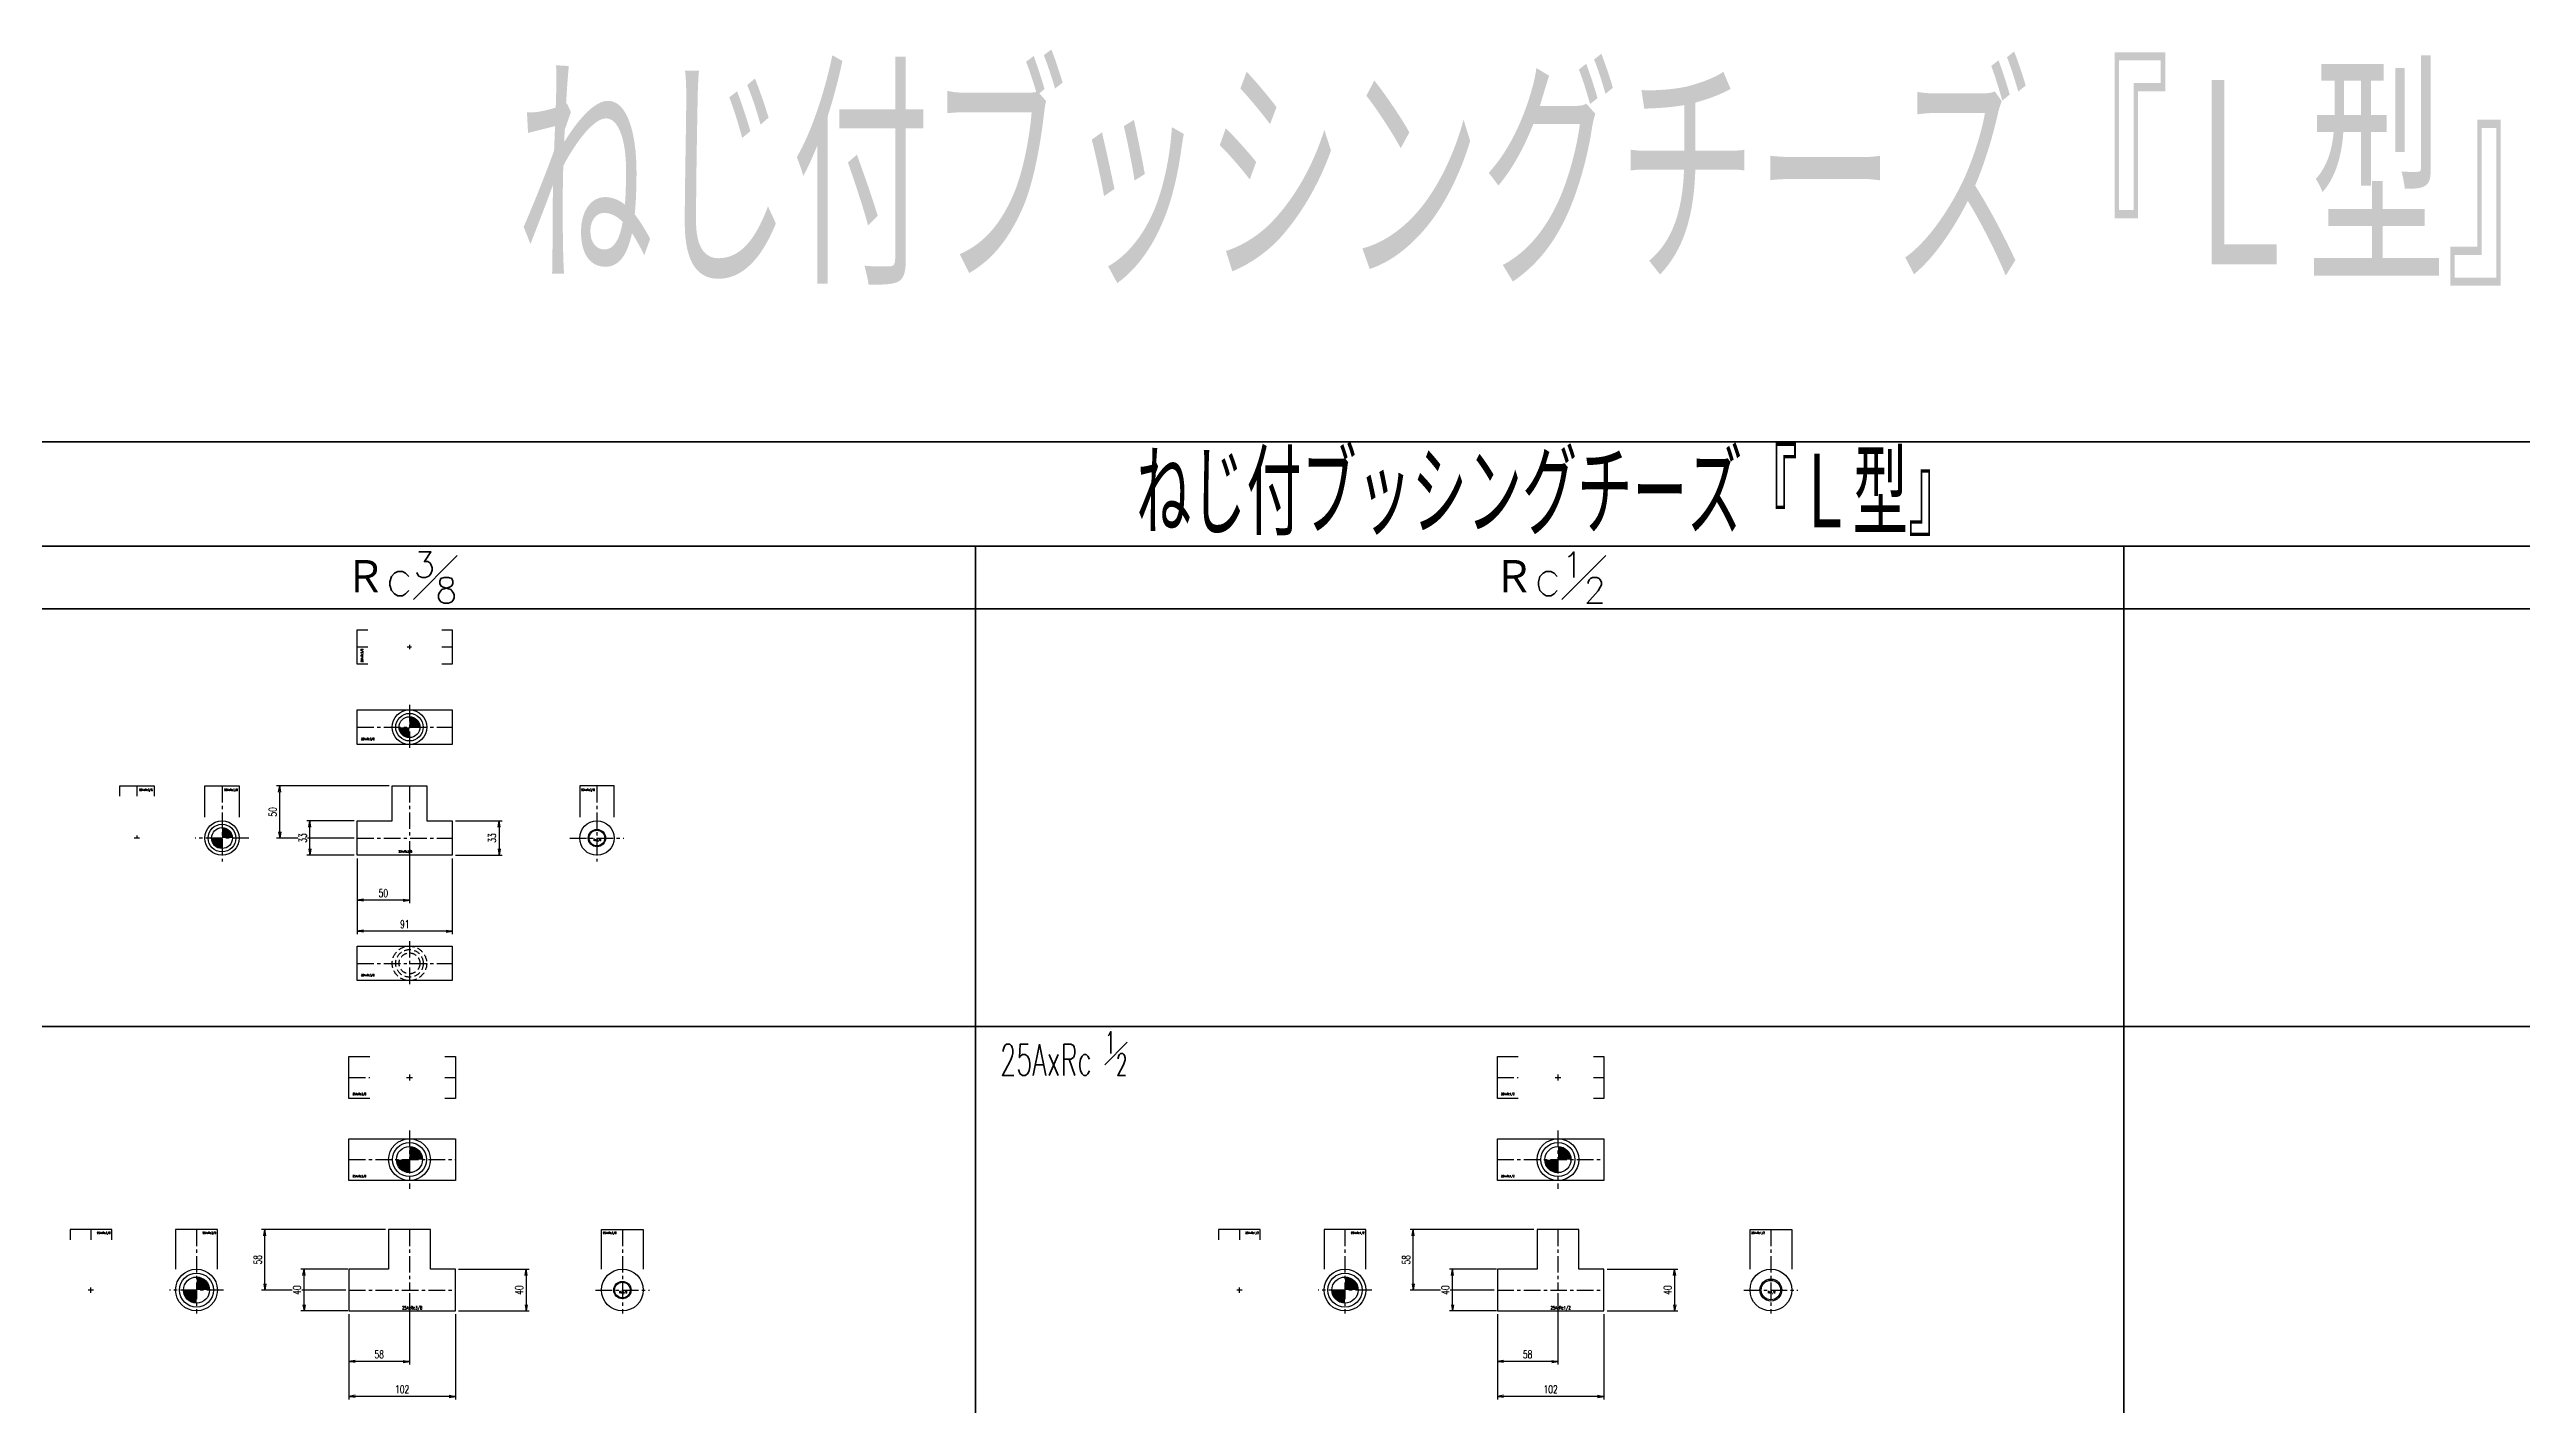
# Model space of a CAD drawing. Header units: millimetres. Extents: x 1711 to 90196, y -23291 to 8516.
# Drawn here: x 62978 to 65347, y 685 to 1983 of the extents above; entities that cross this region are included whole.
import ezdxf
from ezdxf.enums import TextEntityAlignment as Align

# ---------------------------------------------------------------- set-up
doc = ezdxf.new("R2010")
doc.units = ezdxf.units.MM
doc.header["$PDMODE"] = 35
doc.linetypes.add('CENTER', pattern=[50.8, 31.75, -6.35, 6.35, -6.35])
doc.linetypes.add('HIDDEN', pattern=[9.525, 6.35, -3.175])
doc.layers.add('line', color=153, linetype='Continuous', lineweight=50)
for name, color, linetype in [('TEXT', 7, 'Continuous'), ('寸法', 2, 'Continuous'), ('配管-CVP', 4, 'Continuous'), ('＃配管（PVC)', 21, 'Continuous')]:
    doc.layers.add(name, color=color, linetype=linetype)
doc.styles.add('kpk', font='romans.shx', dxfattribs={"width": 0.7, "bigfont": 'extfont2.shx'})
doc.styles.get("Standard").update_dxf_attribs({"font": 'romans.shx', "bigfont": 'extfont.shx'})
doc.dimstyles.new('KPK-3', dxfattribs={"dimscale": 3, "dimtxt": 2.5, "dimasz": 2, "dimexe": 1, "dimexo": 1, "dimgap": 1, "dimtad": 3, "dimdec": 1, "dimdsep": 46, "dimtxsty": 'kpk', "dimblk": 'OPEN', "dimcen": 2.5, "dimclrd": 2, "dimclre": 2, "dimclrt": 4, "dimadec": 1, "dimazin": 2, "dimtfac": 1, "dimtdec": 1, "dimtmove": 0, "dimatfit": 2, "dimldrblk": 'OPEN', "dimfxl": 0, "dimlwd": -1, "dimlwe": -1, "dimarcsym": 0})

# ---------------------------------------------------------------- blocks, each defined once
blk = doc.blocks.new('A$Cb0ec0105')
at = {"layer": 'line'}
for p, q in [((8121.8, 0), (13681.8, 0)), ((10381.8, -100), (10381.8, -9662.3))]:
    blk.add_line(p, q, dxfattribs=at)
for points in [[(9281.8, -9662.3), (9281.8, -100), (10381.8, -100), (11481.8, -100)], [(11481.8, -9662.3), (11481.8, -100), (12581.8, -100), (13681.8, -100)], [(13681.8, -160), (12374, -160), (11274, -160), (10174, -160), (9074, -160), (7974, -160), (7914, -160), (6814, -160), (5714, -160), (4614, -160), (3514, -160), (2414, -160), (0, -160)], [(13681.8, -560), (12374, -560), (11274, -560), (10174, -560), (9074, -560), (7974, -560), (7914, -560), (6814, -560), (5714, -560), (4614, -560), (3514, -560), (2414, -560), (0, -560)]]:
    blk.add_lwpolyline(points, dxfattribs=at)
for s, insert, char_height, attachment_point in [('{\\W0.6;ねじ付ブッシングチーズ『Ｌ型』}', (10931.8, -50), 80, 5), ('\\A1;Ｒc{\\H0.7x;\\S3#8;}', (9831.8, -130), 35, 5), ('\\A1;Ｒc{\\H0.7x;\\S1#2;}', (10931.8, -130), 35, 5), ('{\\W0.6;25AxRc \\H0.7x;\\S1#2;}', (10405.4, -585.9), 30, 4)]:
    blk.add_mtext(s, dxfattribs=dict(at, insert=insert, char_height=char_height, attachment_point=attachment_point))
blk = doc.blocks.new('_Open')
at = {"color": 0, "linetype": 'ByBlock', "lineweight": -2}
for p, q in [((-1, 0.17), (0, 0)), ((-1, -0.17), (0, 0)), ((0, 0), (-1, 0))]:
    blk.add_line(p, q, dxfattribs=at)
blk = doc.blocks.new('*D2483')
at = {"layer": 'Defpoints', "color": 0, "transparency": 16777216}
for p in [(63198.4, 1278), (63306.2, 1278), (63272.7, 1228)]:
    blk.add_point(p, dxfattribs=at)
at = {"layer": '寸法', "color": 2, "transparency": 16777216}
for p, q in [((63303.2, 1278), (63195.4, 1278)), ((63198.4, 1234), (63198.4, 1272)), ((63269.7, 1228), (63195.4, 1228))]:
    blk.add_line(p, q, dxfattribs=at)
at = {"layer": '寸法', "color": 2, "transparency": 16777216, "xscale": 6, "yscale": 6, "zscale": 6}
for p, rotation in [((63198.4, 1278), 90), ((63198.4, 1228), 270)]:
    blk.add_blockref('_Open', p, dxfattribs=dict(at, rotation=rotation))
at = {"layer": '寸法', "color": 4, "transparency": 16777216, "insert": (63191.7, 1253), "char_height": 7.5, "attachment_point": 5, "rotation": 90, "style": 'kpk', "bg_fill": 3, "box_fill_scale": 1.1, "bg_fill_color": 256, "bg_fill_true_color": 13158600, "bg_fill_transparency": 0}
blk.add_mtext('50', dxfattribs=at)
blk = doc.blocks.new('*D2484')
at = {"layer": 'Defpoints', "color": 0, "transparency": 16777216}
for p in [(63272.7, 1244.5), (63272.7, 1211.5)]:
    blk.add_point(p, dxfattribs=at)
at = {"layer": '寸法', "color": 2, "transparency": 16777216}
for p, q in [((63269.7, 1244.5), (63224.3, 1244.5)), ((63227.3, 1217.5), (63227.3, 1238.5)), ((63269.7, 1211.5), (63224.3, 1211.5))]:
    blk.add_line(p, q, dxfattribs=at)
at = {"layer": '寸法', "color": 2, "transparency": 16777216, "xscale": 6, "yscale": 6, "zscale": 6}
for p, rotation in [((63227.3, 1244.5), 90), ((63227.3, 1211.5), 270)]:
    blk.add_blockref('_Open', p, dxfattribs=dict(at, rotation=rotation))
at = {"layer": '寸法', "color": 4, "transparency": 16777216, "insert": (63220.5, 1228), "char_height": 7.5, "attachment_point": 5, "rotation": 90, "style": 'kpk', "bg_fill": 3, "box_fill_scale": 1.1, "bg_fill_color": 256, "bg_fill_true_color": 13158600, "bg_fill_transparency": 0}
blk.add_mtext('33', dxfattribs=at)
at = {"layer": 'Defpoints', "color": 0, "transparency": 16777216}
blk.add_point((63227.3, 1244.5), dxfattribs=at)
blk = doc.blocks.new('*D2485')
at = {"layer": 'Defpoints', "color": 0, "transparency": 16777216}
for p in [(63272.7, 1211.5), (63363.7, 1211.5), (63272.7, 1138.8)]:
    blk.add_point(p, dxfattribs=at)
at = {"layer": '寸法', "color": 2, "transparency": 16777216}
for p, q in [((63272.7, 1208.5), (63272.7, 1135.8)), ((63363.7, 1208.5), (63363.7, 1135.8)), ((63357.7, 1138.8), (63278.7, 1138.8))]:
    blk.add_line(p, q, dxfattribs=at)
at = {"layer": '寸法', "color": 2, "transparency": 16777216, "xscale": 6, "yscale": 6, "zscale": 6, "rotation": 180}
blk.add_blockref('_Open', (63272.7, 1138.8), dxfattribs=at)
at = {"layer": '寸法', "color": 2, "transparency": 16777216, "xscale": 6, "yscale": 6, "zscale": 6}
blk.add_blockref('_Open', (63363.7, 1138.8), dxfattribs=at)
at = {"layer": '寸法', "color": 4, "transparency": 16777216, "insert": (63318.2, 1145.5), "char_height": 7.5, "attachment_point": 5, "style": 'kpk', "bg_fill": 3, "box_fill_scale": 1.1, "bg_fill_color": 256, "bg_fill_true_color": 13158600, "bg_fill_transparency": 0}
blk.add_mtext('91', dxfattribs=at)
blk = doc.blocks.new('*D2486')
at = {"layer": 'Defpoints', "color": 0, "transparency": 16777216}
for p in [(63272.7, 1211.5), (63322.7, 1228), (63272.7, 1168.5)]:
    blk.add_point(p, dxfattribs=at)
at = {"layer": '寸法', "color": 2, "transparency": 16777216}
for p, q in [((63272.7, 1208.5), (63272.7, 1165.5)), ((63322.7, 1225), (63322.7, 1165.5)), ((63316.7, 1168.5), (63278.7, 1168.5))]:
    blk.add_line(p, q, dxfattribs=at)
at = {"layer": '寸法', "color": 2, "transparency": 16777216, "xscale": 6, "yscale": 6, "zscale": 6, "rotation": 180}
blk.add_blockref('_Open', (63272.7, 1168.5), dxfattribs=at)
at = {"layer": '寸法', "color": 2, "transparency": 16777216, "xscale": 6, "yscale": 6, "zscale": 6}
blk.add_blockref('_Open', (63322.7, 1168.5), dxfattribs=at)
at = {"layer": '寸法', "color": 4, "transparency": 16777216, "insert": (63297.7, 1175.2), "char_height": 7.5, "attachment_point": 5, "style": 'kpk', "bg_fill": 3, "box_fill_scale": 1.1, "bg_fill_color": 256, "bg_fill_true_color": 13158600, "bg_fill_transparency": 0}
blk.add_mtext('50', dxfattribs=at)
blk = doc.blocks.new('*D2487')
at = {"layer": 'Defpoints', "color": 0, "transparency": 16777216}
for p in [(63363.7, 1244.5), (63363.7, 1211.5)]:
    blk.add_point(p, dxfattribs=at)
at = {"layer": '寸法', "color": 2, "transparency": 16777216}
for p, q in [((63366.7, 1244.5), (63411.6, 1244.5)), ((63408.6, 1238.5), (63408.6, 1217.5)), ((63366.7, 1211.5), (63411.6, 1211.5))]:
    blk.add_line(p, q, dxfattribs=at)
at = {"layer": '寸法', "color": 2, "transparency": 16777216, "xscale": 6, "yscale": 6, "zscale": 6}
for p, rotation in [((63408.6, 1244.5), 90), ((63408.6, 1211.5), 270)]:
    blk.add_blockref('_Open', p, dxfattribs=dict(at, rotation=rotation))
at = {"layer": '寸法', "color": 4, "transparency": 16777216, "insert": (63401.8, 1228), "char_height": 7.5, "attachment_point": 5, "rotation": 90, "style": 'kpk', "bg_fill": 3, "box_fill_scale": 1.1, "bg_fill_color": 256, "bg_fill_true_color": 13158600, "bg_fill_transparency": 0}
blk.add_mtext('33', dxfattribs=at)
at = {"layer": 'Defpoints', "color": 0, "transparency": 16777216}
blk.add_point((63408.6, 1211.5), dxfattribs=at)
blk = doc.blocks.new('*D2488')
at = {"layer": 'Defpoints', "color": 0, "transparency": 16777216}
for p in [(63184.1, 853.1), (63302.7, 853.1), (63264.7, 795.1)]:
    blk.add_point(p, dxfattribs=at)
at = {"layer": '寸法', "color": 2, "transparency": 16777216}
for p, q in [((63299.7, 853.1), (63181.1, 853.1)), ((63184.1, 801.1), (63184.1, 847.1)), ((63261.7, 795.1), (63181.1, 795.1))]:
    blk.add_line(p, q, dxfattribs=at)
at = {"layer": '寸法', "color": 2, "transparency": 16777216, "xscale": 6, "yscale": 6, "zscale": 6}
for p, rotation in [((63184.1, 853.1), 90), ((63184.1, 795.1), 270)]:
    blk.add_blockref('_Open', p, dxfattribs=dict(at, rotation=rotation))
at = {"layer": '寸法', "color": 4, "transparency": 16777216, "insert": (63177.4, 824.1), "char_height": 7.5, "attachment_point": 5, "rotation": 90, "style": 'kpk', "bg_fill": 3, "box_fill_scale": 1.1, "bg_fill_color": 256, "bg_fill_true_color": 13158600, "bg_fill_transparency": 0}
blk.add_mtext('58', dxfattribs=at)
blk = doc.blocks.new('*D2489')
at = {"layer": 'Defpoints', "color": 0, "transparency": 16777216}
for p in [(63221.7, 815.1), (63266.7, 815.1), (63266.7, 775.1)]:
    blk.add_point(p, dxfattribs=at)
at = {"layer": '寸法', "color": 2, "transparency": 16777216}
for p, q in [((63263.7, 815.1), (63218.7, 815.1)), ((63221.7, 781.1), (63221.7, 809.1)), ((63263.7, 775.1), (63218.7, 775.1))]:
    blk.add_line(p, q, dxfattribs=at)
at = {"layer": '寸法', "color": 2, "transparency": 16777216, "xscale": 6, "yscale": 6, "zscale": 6}
for p, rotation in [((63221.7, 815.1), 90), ((63221.7, 775.1), 270)]:
    blk.add_blockref('_Open', p, dxfattribs=dict(at, rotation=rotation))
at = {"layer": '寸法', "color": 4, "transparency": 16777216, "insert": (63214.9, 795.1), "char_height": 7.5, "attachment_point": 5, "rotation": 90, "style": 'kpk', "bg_fill": 3, "box_fill_scale": 1.1, "bg_fill_color": 256, "bg_fill_true_color": 13158600, "bg_fill_transparency": 0}
blk.add_mtext('40', dxfattribs=at)
blk = doc.blocks.new('*D2490')
at = {"layer": 'Defpoints', "color": 0, "transparency": 16777216}
for p in [(63366.7, 815.1), (63366.7, 775.1), (63434.5, 775.1)]:
    blk.add_point(p, dxfattribs=at)
at = {"layer": '寸法', "color": 2, "transparency": 16777216}
for p, q in [((63369.7, 815.1), (63437.5, 815.1)), ((63434.5, 809.1), (63434.5, 781.1)), ((63369.7, 775.1), (63437.5, 775.1))]:
    blk.add_line(p, q, dxfattribs=at)
at = {"layer": '寸法', "color": 2, "transparency": 16777216, "xscale": 6, "yscale": 6, "zscale": 6}
for p, rotation in [((63434.5, 815.1), 90), ((63434.5, 775.1), 270)]:
    blk.add_blockref('_Open', p, dxfattribs=dict(at, rotation=rotation))
at = {"layer": '寸法', "color": 4, "transparency": 16777216, "insert": (63427.8, 795.1), "char_height": 7.5, "attachment_point": 5, "rotation": 90, "style": 'kpk', "bg_fill": 3, "box_fill_scale": 1.1, "bg_fill_color": 256, "bg_fill_true_color": 13158600, "bg_fill_transparency": 0}
blk.add_mtext('40', dxfattribs=at)
blk = doc.blocks.new('*D2491')
at = {"layer": 'Defpoints', "color": 0, "transparency": 16777216}
for p in [(63264.7, 775.1), (63366.7, 775.1), (63264.7, 693.3)]:
    blk.add_point(p, dxfattribs=at)
at = {"layer": '寸法', "color": 2, "transparency": 16777216}
for p, q in [((63264.7, 772.1), (63264.7, 690.3)), ((63366.7, 772.1), (63366.7, 690.3)), ((63360.7, 693.3), (63270.7, 693.3))]:
    blk.add_line(p, q, dxfattribs=at)
at = {"layer": '寸法', "color": 2, "transparency": 16777216, "xscale": 6, "yscale": 6, "zscale": 6, "rotation": 180}
blk.add_blockref('_Open', (63264.7, 693.3), dxfattribs=at)
at = {"layer": '寸法', "color": 2, "transparency": 16777216, "xscale": 6, "yscale": 6, "zscale": 6}
blk.add_blockref('_Open', (63366.7, 693.3), dxfattribs=at)
at = {"layer": '寸法', "color": 4, "transparency": 16777216, "insert": (63315.7, 700.1), "char_height": 7.5, "attachment_point": 5, "style": 'kpk', "bg_fill": 3, "box_fill_scale": 1.1, "bg_fill_color": 256, "bg_fill_true_color": 13158600, "bg_fill_transparency": 0}
blk.add_mtext('102', dxfattribs=at)
blk = doc.blocks.new('*D2492')
at = {"layer": 'Defpoints', "color": 0, "transparency": 16777216}
for p in [(63322.7, 795.1), (63264.7, 775.1), (63264.7, 726.7)]:
    blk.add_point(p, dxfattribs=at)
at = {"layer": '寸法', "color": 2, "transparency": 16777216}
for p, q in [((63322.7, 792.1), (63322.7, 723.7)), ((63264.7, 772.1), (63264.7, 723.7)), ((63316.7, 726.7), (63270.7, 726.7))]:
    blk.add_line(p, q, dxfattribs=at)
at = {"layer": '寸法', "color": 2, "transparency": 16777216, "xscale": 6, "yscale": 6, "zscale": 6, "rotation": 180}
blk.add_blockref('_Open', (63264.7, 726.7), dxfattribs=at)
at = {"layer": '寸法', "color": 2, "transparency": 16777216, "xscale": 6, "yscale": 6, "zscale": 6}
blk.add_blockref('_Open', (63322.7, 726.7), dxfattribs=at)
at = {"layer": '寸法', "color": 4, "transparency": 16777216, "insert": (63293.7, 733.5), "char_height": 7.5, "attachment_point": 5, "style": 'kpk', "bg_fill": 3, "box_fill_scale": 1.1, "bg_fill_color": 256, "bg_fill_true_color": 13158600, "bg_fill_transparency": 0}
blk.add_mtext('58', dxfattribs=at)
blk = doc.blocks.new('20AxRc3／8-ねじ付BT『L型』-側面(Rc3／8)')
at = {"layer": '＃配管（PVC)', "color": 2, "linetype": 'CENTER', "ltscale": 0.5}
for p, q in [((0, 50), (0, -22.4)), ((-25.8, 0), (25.8, 0))]:
    blk.add_line(p, q, dxfattribs=at)
at = {"layer": '＃配管（PVC)', "color": 0, "linetype": 'ByBlock'}
blk.add_lwpolyline([(16.5, 20), (16.5, 50), (-16.5, 50), (-16.5, 20)], dxfattribs=at)
for radius in [16.5, 7.48]:
    blk.add_circle((0, 0), radius, dxfattribs=at)
at = {"layer": '＃配管（PVC)', "color": 42, "linetype": 'ByBlock'}
blk.add_circle((0, 0), 8.33, dxfattribs=at)
at = {"layer": 'Defpoints', "color": 6, "style": 'kpk', "width": 0.7}
for s, p in [('20AxRc3/8', (-8.6, 47.1)), ('Rc3/8 ', (0.9, -0.8))]:
    blk.add_text(s, height=2, dxfattribs=at).set_placement(p, align=Align.TOP_CENTER)
blk = doc.blocks.new('20AxRc3／8-ねじ付BT『L型』-正面')
at = {"layer": '＃配管（PVC)', "color": 2, "linetype": 'CENTER', "ltscale": 0.5}
for p, q in [((0, 50), (0, 0)), ((-50, 0), (41, 0))]:
    blk.add_line(p, q, dxfattribs=at)
at = {"layer": '＃配管（PVC)', "color": 0, "linetype": 'ByBlock'}
blk.add_lwpolyline([(16.5, 16.5), (41, 16.5), (41, -16.5), (-50, -16.5), (-50, 16.5), (-16.5, 16.5), (-16.5, 50), (16.5, 50)], close=True, dxfattribs=at)
at = {"layer": 'Defpoints', "color": 6, "style": 'kpk', "width": 0.7}
blk.add_text('20AxRc3/8', height=2, dxfattribs=at).set_placement((-4, -11.8), align=Align.TOP_CENTER)
blk = doc.blocks.new('20AxRc3／8-ねじ付BT『L型』-上面')
at = {"layer": '＃配管（PVC)', "linetype": 'ByBlock'}
h = blk.add_hatch(color=252, dxfattribs=at)
h.dxf.hatch_style = 1
h.paths.add_polyline_path([(0, 10), (0, 0), (10, 0, 0.414214)])
h.paths.add_polyline_path([(0, 0), (-10, 0, 0.414214), (0, -10)])
at = {"layer": '＃配管（PVC)', "color": 2, "linetype": 'CENTER', "ltscale": 0.5}
for p, q in [((-50, 0), (41, 0)), ((0, 21.4), (0, -21.5))]:
    blk.add_line(p, q, dxfattribs=at)
at = {"layer": '＃配管（PVC)', "color": 0, "linetype": 'ByBlock'}
blk.add_lwpolyline([(-50, 16.5), (41, 16.5), (41, -16.5), (-50, -16.5)], close=True, dxfattribs=at)
for radius in [16.5, 13.2, 10]:
    blk.add_circle((0, 0), radius, dxfattribs=at)
at = {"layer": 'Defpoints', "color": 6, "style": 'kpk', "width": 0.7}
blk.add_text('20AxRc3/8', height=2, dxfattribs=at).set_placement((-39.9, -10.3), align=Align.TOP_CENTER)
blk = doc.blocks.new('20AxRc3／8-ねじ付BT『L型』-下面')
at = {"layer": '＃配管（PVC)', "color": 2, "linetype": 'CENTER', "ltscale": 0.5}
for p, q in [((-50, 0), (41, 0)), ((0, 21.4), (0, -21.5))]:
    blk.add_line(p, q, dxfattribs=at)
at = {"layer": '＃配管（PVC)', "color": 0, "linetype": 'ByBlock'}
blk.add_lwpolyline([(-50, 16.5), (41, 16.5), (41, -16.5), (-50, -16.5)], close=True, dxfattribs=at)
at = {"layer": '＃配管（PVC)', "color": 252, "linetype": 'HIDDEN'}
for radius in [16.5, 13.2, 10]:
    blk.add_circle((0, 0), radius, dxfattribs=at)
at = {"layer": 'Defpoints', "color": 6, "style": 'kpk', "width": 0.7}
blk.add_text('20AxRc3/8', height=2, dxfattribs=at).set_placement((-39.9, -10.3), align=Align.TOP_CENTER)
blk = doc.blocks.new('20AxRc3／8-ねじ付BT『L型』-半(上下)')
at = {"layer": '＃配管（PVC)', "color": 2, "linetype": 'CENTER', "ltscale": 0.5}
for p, q in [((-50, 0), (-40, 0)), ((-2.1, 0), (2.1, 0)), ((0, 2.1), (0, -2.1)), ((31, 0), (41, 0))]:
    blk.add_line(p, q, dxfattribs=at)
at = {"layer": '＃配管（PVC)', "color": 0, "linetype": 'ByBlock'}
for points in [[(-40, -16.5), (-50, -16.5), (-50, 16.5), (-40, 16.5)], [(31, 16.5), (41, 16.5), (41, -16.5), (31, -16.5)]]:
    blk.add_lwpolyline(points, dxfattribs=at)
at = {"layer": 'Defpoints', "color": 6, "style": 'kpk', "width": 0.7}
blk.add_text('20AxRc3/8', height=2, rotation=90, dxfattribs=at).set_placement((-46.5, -8.2), align=Align.TOP_CENTER)
blk = doc.blocks.new('20AxRc3／8-ねじ付BT『L型』-側面(20A)')
at = {"layer": '＃配管（PVC)', "linetype": 'ByBlock'}
h = blk.add_hatch(color=252, dxfattribs=at)
h.dxf.hatch_style = 1
h.paths.add_polyline_path([(0, 10), (0, 0), (10, 0, 0.414214)])
h.paths.add_polyline_path([(0, 0), (-10, 0, 0.414214), (0, -10)])
at = {"layer": '＃配管（PVC)', "color": 2, "linetype": 'CENTER', "ltscale": 0.5}
for p, q in [((0, 50), (0, -22.4)), ((25.8, 0), (-25.8, 0))]:
    blk.add_line(p, q, dxfattribs=at)
at = {"layer": '＃配管（PVC)', "color": 0, "linetype": 'ByBlock'}
blk.add_lwpolyline([(-16.5, 20), (-16.5, 50), (16.5, 50), (16.5, 20)], dxfattribs=at)
for radius in [16.5, 13.2, 10]:
    blk.add_circle((0, 0), radius, dxfattribs=at)
at = {"layer": 'Defpoints', "color": 6, "style": 'kpk', "width": 0.7}
blk.add_text('20AxRc3/8', height=2, dxfattribs=at).set_placement((8.6, 47.1), align=Align.TOP_CENTER)
blk = doc.blocks.new('20AxRc3／8-ねじ付BT『L型』-半(側面)')
at = {"layer": '＃配管（PVC)', "color": 2, "linetype": 'CENTER', "ltscale": 0.5}
for p, q in [((0, 50), (0, 40)), ((2.6, 0), (-2.6, 0)), ((0, 2.6), (0, 0))]:
    blk.add_line(p, q, dxfattribs=at)
at = {"layer": '＃配管（PVC)', "color": 0, "linetype": 'ByBlock'}
blk.add_lwpolyline([(-16.5, 40), (-16.5, 50), (16.5, 50), (16.5, 40)], dxfattribs=at)
at = {"layer": 'Defpoints', "color": 6, "style": 'kpk', "width": 0.7}
blk.add_text('20AxRc3/8', height=2, dxfattribs=at).set_placement((8.6, 47.1), align=Align.TOP_CENTER)
blk = doc.blocks.new('25AxRc3／8-ねじ付BT『L型』-側面(Rc3／8)')
at = {"layer": '＃配管（PVC)', "color": 2, "linetype": 'CENTER', "ltscale": 0.5}
for p, q in [((0, 58), (0, -22.4)), ((-25.8, 0), (25.8, 0))]:
    blk.add_line(p, q, dxfattribs=at)
at = {"layer": '＃配管（PVC)', "color": 0, "linetype": 'ByBlock'}
blk.add_lwpolyline([(-20, 20), (-20, 58), (20, 58), (20, 20)], dxfattribs=at)
for radius in [20, 7.48]:
    blk.add_circle((0, 0), radius, dxfattribs=at)
at = {"layer": '＃配管（PVC)', "color": 42, "linetype": 'ByBlock'}
blk.add_circle((0, 0), 8.33, dxfattribs=at)
at = {"layer": 'Defpoints', "color": 6, "style": 'kpk', "width": 0.7}
for s, p in [('25AxRc3/8', (-12.2, 55.7)), ('Rc3/8 ', (1.3, -1.1))]:
    blk.add_text(s, height=2, dxfattribs=at).set_placement(p, align=Align.TOP_CENTER)
blk = doc.blocks.new('25AxRc3／8-ねじ付BT『L型』-正面')
at = {"layer": '＃配管（PVC)', "color": 2, "linetype": 'CENTER', "ltscale": 0.5}
for p, q in [((0, 58), (0, 0)), ((-58, 0), (44, 0))]:
    blk.add_line(p, q, dxfattribs=at)
at = {"layer": '＃配管（PVC)', "color": 0, "linetype": 'ByBlock'}
blk.add_lwpolyline([(44, 20), (20, 20), (20, 58), (-20, 58), (-20, 20), (-58, 20), (-58, -20), (44, -20)], close=True, dxfattribs=at)
at = {"layer": 'Defpoints', "color": 6, "style": 'kpk', "width": 0.7}
blk.add_text('25AxRc3/8', height=3, dxfattribs=at).set_placement((2.6, -15.5), align=Align.TOP_CENTER)
blk = doc.blocks.new('25AxRc3／8-ねじ付BT『L型』-上面')
at = {"layer": '＃配管（PVC)', "linetype": 'ByBlock'}
h = blk.add_hatch(color=252, dxfattribs=at)
h.dxf.hatch_style = 1
h.paths.add_polyline_path([(12.5, 0, 0.414214), (0, 12.5), (0, 0)])
h.paths.add_polyline_path([(0, 0), (-12.5, 0, 0.414214), (0, -12.5)])
at = {"layer": '＃配管（PVC)', "color": 2, "linetype": 'CENTER', "ltscale": 0.5}
for p, q in [((0, 27.9), (0, -27.9)), ((-58, 0), (44, 0))]:
    blk.add_line(p, q, dxfattribs=at)
at = {"layer": '＃配管（PVC)', "color": 0, "linetype": 'ByBlock'}
blk.add_lwpolyline([(-58, 20), (44, 20), (44, -20), (-58, -20)], close=True, dxfattribs=at)
for radius in [20, 16.3, 12.5]:
    blk.add_circle((0, 0), radius, dxfattribs=at)
at = {"layer": 'Defpoints', "color": 6, "style": 'kpk', "width": 0.7}
blk.add_text('25AxRc3/8', height=2, dxfattribs=at).set_placement((-48, -14.8), align=Align.TOP_CENTER)
blk = doc.blocks.new('25AxRc3／8-ねじ付BT『L型』-半(上下)')
at = {"layer": '＃配管（PVC)', "color": 2, "linetype": 'CENTER', "ltscale": 0.5}
for p, q in [((-58, 0), (-38, 0)), ((-2.8, 0), (2.8, 0)), ((0, 2.8), (0, -2.8)), ((34, 0), (44, 0))]:
    blk.add_line(p, q, dxfattribs=at)
at = {"layer": '＃配管（PVC)', "color": 0, "linetype": 'ByBlock'}
for points in [[(-38, -20), (-58, -20), (-58, 20), (-38, 20)], [(34, 20), (44, 20), (44, -20), (34, -20)]]:
    blk.add_lwpolyline(points, dxfattribs=at)
at = {"layer": 'Defpoints', "color": 6, "style": 'kpk', "width": 0.7}
blk.add_text('25AxRc3/8', height=2, dxfattribs=at).set_placement((-48, -14.8), align=Align.TOP_CENTER)
blk = doc.blocks.new('25AxRc3／8-ねじ付BT『L型』-側面(25A)')
at = {"layer": '＃配管（PVC)', "linetype": 'ByBlock'}
h = blk.add_hatch(color=252, dxfattribs=at)
h.dxf.hatch_style = 1
h.paths.add_polyline_path([(0, 12.5), (0, 0), (12.5, 0, 0.414214)])
h.paths.add_polyline_path([(0, 0), (-12.5, 0, 0.414214), (0, -12.5)])
at = {"layer": '＃配管（PVC)', "color": 2, "linetype": 'CENTER', "ltscale": 0.5}
for p, q in [((0, 58), (0, -22.4)), ((25.8, 0), (-25.8, 0))]:
    blk.add_line(p, q, dxfattribs=at)
at = {"layer": '＃配管（PVC)', "color": 0, "linetype": 'ByBlock'}
blk.add_lwpolyline([(20, 20), (20, 58), (-20, 58), (-20, 20)], dxfattribs=at)
for radius in [20, 16.3, 12.5]:
    blk.add_circle((0, 0), radius, dxfattribs=at)
at = {"layer": 'Defpoints', "color": 6, "style": 'kpk', "width": 0.7}
blk.add_text('25AxRc3/8', height=2, dxfattribs=at).set_placement((12.2, 55.7), align=Align.TOP_CENTER)
blk = doc.blocks.new('25AxRc3／8-ねじ付BT『L型』-半(側面)')
at = {"layer": '＃配管（PVC)', "color": 2, "linetype": 'CENTER', "ltscale": 0.5}
for p, q in [((0, 58), (0, 48)), ((2.6, 0), (-2.6, 0)), ((0, -2.6), (0, 2.6))]:
    blk.add_line(p, q, dxfattribs=at)
at = {"layer": '＃配管（PVC)', "color": 0, "linetype": 'ByBlock'}
blk.add_lwpolyline([(20, 48), (20, 58), (-20, 58), (-20, 48)], dxfattribs=at)
at = {"layer": 'Defpoints', "color": 6, "style": 'kpk', "width": 0.7}
blk.add_text('25AxRc3/8', height=2, dxfattribs=at).set_placement((12.2, 55.7), align=Align.TOP_CENTER)
blk = doc.blocks.new('*D2517')
at = {"layer": 'Defpoints', "color": 0, "transparency": 16777216}
for p in [(64284.1, 853.1), (64402.7, 853.1), (64364.7, 795.1)]:
    blk.add_point(p, dxfattribs=at)
at = {"layer": '寸法', "color": 2, "transparency": 16777216}
for p, q in [((64399.7, 853.1), (64281.1, 853.1)), ((64284.1, 801.1), (64284.1, 847.1)), ((64361.7, 795.1), (64281.1, 795.1))]:
    blk.add_line(p, q, dxfattribs=at)
at = {"layer": '寸法', "color": 2, "transparency": 16777216, "xscale": 6, "yscale": 6, "zscale": 6}
for p, rotation in [((64284.1, 853.1), 90), ((64284.1, 795.1), 270)]:
    blk.add_blockref('_Open', p, dxfattribs=dict(at, rotation=rotation))
at = {"layer": '寸法', "color": 4, "transparency": 16777216, "insert": (64277.4, 824.1), "char_height": 7.5, "attachment_point": 5, "rotation": 90, "style": 'kpk', "bg_fill": 3, "box_fill_scale": 1.1, "bg_fill_color": 256, "bg_fill_true_color": 13158600, "bg_fill_transparency": 0}
blk.add_mtext('58', dxfattribs=at)
blk = doc.blocks.new('*D2518')
at = {"layer": 'Defpoints', "color": 0, "transparency": 16777216}
for p in [(64321.7, 815.1), (64366.7, 815.1), (64366.7, 775.1)]:
    blk.add_point(p, dxfattribs=at)
at = {"layer": '寸法', "color": 2, "transparency": 16777216}
for p, q in [((64363.7, 815.1), (64318.7, 815.1)), ((64321.7, 781.1), (64321.7, 809.1)), ((64363.7, 775.1), (64318.7, 775.1))]:
    blk.add_line(p, q, dxfattribs=at)
at = {"layer": '寸法', "color": 2, "transparency": 16777216, "xscale": 6, "yscale": 6, "zscale": 6}
for p, rotation in [((64321.7, 815.1), 90), ((64321.7, 775.1), 270)]:
    blk.add_blockref('_Open', p, dxfattribs=dict(at, rotation=rotation))
at = {"layer": '寸法', "color": 4, "transparency": 16777216, "insert": (64314.9, 795.1), "char_height": 7.5, "attachment_point": 5, "rotation": 90, "style": 'kpk', "bg_fill": 3, "box_fill_scale": 1.1, "bg_fill_color": 256, "bg_fill_true_color": 13158600, "bg_fill_transparency": 0}
blk.add_mtext('40', dxfattribs=at)
blk = doc.blocks.new('*D2519')
at = {"layer": 'Defpoints', "color": 0, "transparency": 16777216}
for p in [(64466.7, 815.1), (64466.7, 775.1), (64534.5, 775.1)]:
    blk.add_point(p, dxfattribs=at)
at = {"layer": '寸法', "color": 2, "transparency": 16777216}
for p, q in [((64469.7, 815.1), (64537.5, 815.1)), ((64534.5, 809.1), (64534.5, 781.1)), ((64469.7, 775.1), (64537.5, 775.1))]:
    blk.add_line(p, q, dxfattribs=at)
at = {"layer": '寸法', "color": 2, "transparency": 16777216, "xscale": 6, "yscale": 6, "zscale": 6}
for p, rotation in [((64534.5, 815.1), 90), ((64534.5, 775.1), 270)]:
    blk.add_blockref('_Open', p, dxfattribs=dict(at, rotation=rotation))
at = {"layer": '寸法', "color": 4, "transparency": 16777216, "insert": (64527.8, 795.1), "char_height": 7.5, "attachment_point": 5, "rotation": 90, "style": 'kpk', "bg_fill": 3, "box_fill_scale": 1.1, "bg_fill_color": 256, "bg_fill_true_color": 13158600, "bg_fill_transparency": 0}
blk.add_mtext('40', dxfattribs=at)
blk = doc.blocks.new('*D2520')
at = {"layer": 'Defpoints', "color": 0, "transparency": 16777216}
for p in [(64364.7, 775.1), (64466.7, 775.1), (64364.7, 693.3)]:
    blk.add_point(p, dxfattribs=at)
at = {"layer": '寸法', "color": 2, "transparency": 16777216}
for p, q in [((64364.7, 772.1), (64364.7, 690.3)), ((64466.7, 772.1), (64466.7, 690.3)), ((64460.7, 693.3), (64370.7, 693.3))]:
    blk.add_line(p, q, dxfattribs=at)
at = {"layer": '寸法', "color": 2, "transparency": 16777216, "xscale": 6, "yscale": 6, "zscale": 6, "rotation": 180}
blk.add_blockref('_Open', (64364.7, 693.3), dxfattribs=at)
at = {"layer": '寸法', "color": 2, "transparency": 16777216, "xscale": 6, "yscale": 6, "zscale": 6}
blk.add_blockref('_Open', (64466.7, 693.3), dxfattribs=at)
at = {"layer": '寸法', "color": 4, "transparency": 16777216, "insert": (64415.7, 700.1), "char_height": 7.5, "attachment_point": 5, "style": 'kpk', "bg_fill": 3, "box_fill_scale": 1.1, "bg_fill_color": 256, "bg_fill_true_color": 13158600, "bg_fill_transparency": 0}
blk.add_mtext('102', dxfattribs=at)
blk = doc.blocks.new('*D2521')
at = {"layer": 'Defpoints', "color": 0, "transparency": 16777216}
for p in [(64422.7, 795.1), (64364.7, 775.1), (64364.7, 726.7)]:
    blk.add_point(p, dxfattribs=at)
at = {"layer": '寸法', "color": 2, "transparency": 16777216}
for p, q in [((64422.7, 792.1), (64422.7, 723.7)), ((64364.7, 772.1), (64364.7, 723.7)), ((64416.7, 726.7), (64370.7, 726.7))]:
    blk.add_line(p, q, dxfattribs=at)
at = {"layer": '寸法', "color": 2, "transparency": 16777216, "xscale": 6, "yscale": 6, "zscale": 6, "rotation": 180}
blk.add_blockref('_Open', (64364.7, 726.7), dxfattribs=at)
at = {"layer": '寸法', "color": 2, "transparency": 16777216, "xscale": 6, "yscale": 6, "zscale": 6}
blk.add_blockref('_Open', (64422.7, 726.7), dxfattribs=at)
at = {"layer": '寸法', "color": 4, "transparency": 16777216, "insert": (64393.7, 733.5), "char_height": 7.5, "attachment_point": 5, "style": 'kpk', "bg_fill": 3, "box_fill_scale": 1.1, "bg_fill_color": 256, "bg_fill_true_color": 13158600, "bg_fill_transparency": 0}
blk.add_mtext('58', dxfattribs=at)
blk = doc.blocks.new('25AxRc1／2-ねじ付BT『L型』-正面')
at = {"layer": '＃配管（PVC)', "color": 2, "linetype": 'CENTER', "ltscale": 0.5}
for p, q in [((0, 58), (0, 0)), ((-58, 0), (44, 0))]:
    blk.add_line(p, q, dxfattribs=at)
at = {"layer": '＃配管（PVC)', "color": 0, "linetype": 'ByBlock'}
blk.add_lwpolyline([(44, 20), (20, 20), (20, 58), (-20, 58), (-20, 20), (-58, 20), (-58, -20), (44, -20)], close=True, dxfattribs=at)
at = {"layer": 'Defpoints', "color": 6, "style": 'kpk', "width": 0.7}
blk.add_text('25AxRc1/2', height=3, dxfattribs=at).set_placement((2.6, -15.5), align=Align.TOP_CENTER)
blk = doc.blocks.new('25AxRc1／2-ねじ付BT『L型』-家面')
at = {"layer": '＃配管（PVC)', "linetype": 'ByBlock'}
h = blk.add_hatch(color=252, dxfattribs=at)
h.dxf.hatch_style = 1
h.paths.add_polyline_path([(12.5, 0, 0.414214), (0, 12.5), (0, 0)])
h.paths.add_polyline_path([(0, 0), (-12.5, 0, 0.414214), (0, -12.5)])
at = {"layer": '＃配管（PVC)', "color": 2, "linetype": 'CENTER', "ltscale": 0.5}
for p, q in [((0, 27.9), (0, -27.9)), ((-58, 0), (44, 0))]:
    blk.add_line(p, q, dxfattribs=at)
at = {"layer": '＃配管（PVC)', "color": 0, "linetype": 'ByBlock'}
blk.add_lwpolyline([(-58, 20), (44, 20), (44, -20), (-58, -20)], close=True, dxfattribs=at)
for radius in [20, 16.3, 12.5]:
    blk.add_circle((0, 0), radius, dxfattribs=at)
at = {"layer": 'Defpoints', "color": 6, "style": 'kpk', "width": 0.7}
blk.add_text('25AxRc1/2', height=2, dxfattribs=at).set_placement((-48, -14.8), align=Align.TOP_CENTER)
blk = doc.blocks.new('25AxRc1／2-ねじ付BT『L型』-側面(25A)')
at = {"layer": '＃配管（PVC)', "linetype": 'ByBlock'}
h = blk.add_hatch(color=252, dxfattribs=at)
h.dxf.hatch_style = 1
h.paths.add_polyline_path([(0, 12.5), (0, 0), (12.5, 0, 0.414214)])
h.paths.add_polyline_path([(0, 0), (-12.5, 0, 0.414214), (0, -12.5)])
at = {"layer": '＃配管（PVC)', "color": 2, "linetype": 'CENTER', "ltscale": 0.5}
for p, q in [((0, 58), (0, -22.4)), ((25.8, 0), (-25.8, 0))]:
    blk.add_line(p, q, dxfattribs=at)
at = {"layer": '＃配管（PVC)', "color": 0, "linetype": 'ByBlock'}
blk.add_lwpolyline([(20, 20), (20, 58), (-20, 58), (-20, 20)], dxfattribs=at)
for radius in [20, 16.3, 12.5]:
    blk.add_circle((0, 0), radius, dxfattribs=at)
at = {"layer": 'Defpoints', "color": 6, "style": 'kpk', "width": 0.7}
blk.add_text('25AxRc1/2', height=2, dxfattribs=at).set_placement((12.2, 55.7), align=Align.TOP_CENTER)
blk = doc.blocks.new('25AxRc1／2-ねじ付BT『L型』-半(側面)')
at = {"layer": '＃配管（PVC)', "color": 2, "linetype": 'CENTER', "ltscale": 0.5}
for p, q in [((0, 58), (0, 48)), ((2.6, 0), (-2.6, 0)), ((0, -2.6), (0, 2.6))]:
    blk.add_line(p, q, dxfattribs=at)
at = {"layer": '＃配管（PVC)', "color": 0, "linetype": 'ByBlock'}
blk.add_lwpolyline([(20, 48), (20, 58), (-20, 58), (-20, 48)], dxfattribs=at)
at = {"layer": 'Defpoints', "color": 6, "style": 'kpk', "width": 0.7}
blk.add_text('25AxRc1/2', height=2, dxfattribs=at).set_placement((12.2, 55.7), align=Align.TOP_CENTER)
blk = doc.blocks.new('25AxRc1／2-ねじ付BT『L型』-半(上下)')
at = {"layer": '＃配管（PVC)', "color": 2, "linetype": 'CENTER', "ltscale": 0.5}
for p, q in [((-58, 0), (-38, 0)), ((-2.8, 0), (2.8, 0)), ((0, 2.8), (0, -2.8)), ((34, 0), (44, 0))]:
    blk.add_line(p, q, dxfattribs=at)
at = {"layer": '＃配管（PVC)', "color": 0, "linetype": 'ByBlock'}
for points in [[(-38, -20), (-58, -20), (-58, 20), (-38, 20)], [(34, 20), (44, 20), (44, -20), (34, -20)]]:
    blk.add_lwpolyline(points, dxfattribs=at)
at = {"layer": 'Defpoints', "color": 6, "style": 'kpk', "width": 0.7}
blk.add_text('25AxRc1/2', height=2, dxfattribs=at).set_placement((-48, -14.8), align=Align.TOP_CENTER)
blk = doc.blocks.new('25AxRc1／2-ねじ付BT『L型』-側面(Rc1／2)')
at = {"layer": '＃配管（PVC)', "color": 2, "linetype": 'CENTER', "ltscale": 0.5}
for p, q in [((0, 58), (0, -22.4)), ((-25.8, 0), (25.8, 0))]:
    blk.add_line(p, q, dxfattribs=at)
at = {"layer": '＃配管（PVC)', "color": 0, "linetype": 'ByBlock'}
blk.add_lwpolyline([(-20, 20), (-20, 58), (20, 58), (20, 20)], dxfattribs=at)
for radius in [20, 9.32]:
    blk.add_circle((0, 0), radius, dxfattribs=at)
at = {"layer": '＃配管（PVC)', "color": 42, "linetype": 'ByBlock'}
blk.add_circle((0, 0), 10.5, dxfattribs=at)
at = {"layer": 'Defpoints', "color": 6, "style": 'kpk', "width": 0.7}
for s, p in [('25AxRc1/2', (-12.2, 55.7)), ('Rc1/2 ', (1.3, -1.1))]:
    blk.add_text(s, height=2, dxfattribs=at).set_placement(p, align=Align.TOP_CENTER)

msp = doc.modelspace()

# ---------------------------------------------------------------- block references
at = {"layer": 'line'}
msp.add_blockref('A$Cb0ec0105', (53482.959, 1607.5677), dxfattribs=at)
at = {"layer": '配管-CVP', "linetype": 'ByBlock'}
for name, p in [('20AxRc3／8-ねじ付BT『L型』-半(上下)', (63322.7039, 1410.9722)), ('20AxRc3／8-ねじ付BT『L型』-上面', (63322.7039, 1334.1705)), ('20AxRc3／8-ねじ付BT『L型』-半(側面)', (63061.6543, 1227.97)), ('20AxRc3／8-ねじ付BT『L型』-側面(20A)', (63143.1694, 1227.97)), ('20AxRc3／8-ねじ付BT『L型』-側面(Rc3／8)', (63502.2385, 1227.97)), ('25AxRc3／8-ねじ付BT『L型』-半(上下)', (63322.7039, 998.6943)), ('25AxRc1／2-ねじ付BT『L型』-半(上下)', (64422.7039, 998.6943)), ('25AxRc3／8-ねじ付BT『L型』-上面', (63322.7039, 920.0421)), ('25AxRc1／2-ねじ付BT『L型』-家面', (64422.7039, 920.0421)), ('25AxRc3／8-ねじ付BT『L型』-半(側面)', (63017.6025, 795.1121)), ('25AxRc3／8-ねじ付BT『L型』-側面(25A)', (63118.7467, 795.1121)), ('25AxRc3／8-ねじ付BT『L型』-側面(Rc3／8)', (63526.6612, 795.1121)), ('25AxRc1／2-ねじ付BT『L型』-半(側面)', (64117.6025, 795.1121)), ('25AxRc1／2-ねじ付BT『L型』-側面(25A)', (64218.7467, 795.1121)), ('25AxRc1／2-ねじ付BT『L型』-側面(Rc1／2)', (64626.6612, 795.1121))]:
    msp.add_blockref(name, p, dxfattribs=at)

# ---------------------------------------------------------------- texts
at = {"layer": 'TEXT', "color": 6, "insert": (64414.7993, 1857.5677), "char_height": 200, "attachment_point": 5}
msp.add_mtext('{\\W0.6;ねじ付ブッシングチーズ『Ｌ型』}', dxfattribs=at)

# ---------------------------------------------------------------- next in the draw order: dimensions: what is measured, and where the dimension line sits
at = {"layer": '寸法'}
for base, p1, p2, picture, middle in [((63198.4417, 1277.97), (63272.7039, 1227.97), (63306.2039, 1277.97), '*D2483', (63191.6917, 1252.97)), ((63184.1365, 853.1121), (63264.7039, 795.1121), (63302.7039, 853.1121), '*D2488', (63177.3865, 824.1121)), ((64284.1365, 853.1121), (64364.7039, 795.1121), (64402.7039, 853.1121), '*D2517', (64277.3865, 824.1121)), ((63434.5356, 775.1121), (63366.7039, 815.1121), (63366.7039, 775.1121), '*D2490', (63427.7856, 795.1121)), ((64534.5356, 775.1121), (64466.7039, 815.1121), (64466.7039, 775.1121), '*D2519', (64527.7856, 795.1121))]:
    dim = msp.add_linear_dim(base=base, p1=p1, p2=p2, angle=90, dimstyle='KPK-3', dxfattribs=at)
    dim.commit()
    dim.dimension.update_dxf_attribs({"geometry": picture, "text_midpoint": middle})

# ---------------------------------------------------------------- next in the draw order: dimensions: what is measured, and where the dimension line sits
for base, p1, p2, picture, middle in [((63227.2774, 1244.47), (63272.7039, 1211.47), (63272.7039, 1244.47), '*D2484', (63220.5274, 1227.97)), ((63221.6964, 815.1121), (63266.7039, 775.1121), (63266.7039, 815.1121), '*D2489', (63214.9464, 795.1121)), ((64321.6964, 815.1121), (64366.7039, 775.1121), (64366.7039, 815.1121), '*D2518', (64314.9464, 795.1121))]:
    dim = msp.add_linear_dim(base=base, p1=p1, p2=p2, angle=90, dimstyle='KPK-3', dxfattribs=at)
    dim.commit()
    dim.dimension.update_dxf_attribs({"geometry": picture, "text_midpoint": middle})

# ---------------------------------------------------------------- next in the draw order: dimensions: what is measured, and where the dimension line sits
for base, p1, p2, picture, middle in [((63272.7039, 1138.7678), (63363.7039, 1211.47), (63272.7039, 1211.47), '*D2485', (63318.2039, 1145.5178)), ((63264.7039, 693.3433), (63366.7039, 775.1121), (63264.7039, 775.1121), '*D2491', (63315.7039, 700.0933)), ((64364.7039, 693.3433), (64466.7039, 775.1121), (64364.7039, 775.1121), '*D2520', (64415.7039, 700.0933))]:
    dim = msp.add_linear_dim(base=base, p1=p1, p2=p2, dimstyle='KPK-3', dxfattribs=at)
    dim.commit()
    dim.dimension.update_dxf_attribs({"geometry": picture, "text_midpoint": middle})

# ---------------------------------------------------------------- next in the draw order: block references
at = {"layer": '配管-CVP', "linetype": 'ByBlock'}
msp.add_blockref('20AxRc3／8-ねじ付BT『L型』-下面', (63322.7039, 1107.9735), dxfattribs=at)

# ---------------------------------------------------------------- next in the draw order: dimensions: what is measured, and where the dimension line sits
at = {"layer": '寸法'}
dim = msp.add_linear_dim(base=(63408.5623, 1211.47), p1=(63363.7039, 1244.47), p2=(63363.7039, 1211.47), angle=90, dimstyle='KPK-3', dxfattribs=at)
dim.commit()
dim.dimension.update_dxf_attribs({"geometry": '*D2487', "text_midpoint": (63401.8123, 1227.97)})
for base, p1, p2, picture, middle in [((63272.7039, 1168.4649), (63322.7039, 1227.97), (63272.7039, 1211.47), '*D2486', (63297.7039, 1175.2149)), ((63264.7039, 726.7069), (63322.7039, 795.1121), (63264.7039, 775.1121), '*D2492', (63293.7039, 733.4569)), ((64364.7039, 726.7069), (64422.7039, 795.1121), (64364.7039, 775.1121), '*D2521', (64393.7039, 733.4569))]:
    dim = msp.add_linear_dim(base=base, p1=p1, p2=p2, dimstyle='KPK-3', dxfattribs=at)
    dim.commit()
    dim.dimension.update_dxf_attribs({"geometry": picture, "text_midpoint": middle})

# ---------------------------------------------------------------- next in the draw order: block references
at = {"layer": '配管-CVP', "linetype": 'ByBlock'}
for name, p in [('20AxRc3／8-ねじ付BT『L型』-正面', (63322.7039, 1227.97)), ('25AxRc3／8-ねじ付BT『L型』-正面', (63322.7039, 795.1121)), ('25AxRc1／2-ねじ付BT『L型』-正面', (64422.7039, 795.1121))]:
    msp.add_blockref(name, p, dxfattribs=at)

doc.saveas('drawing.dxf')
